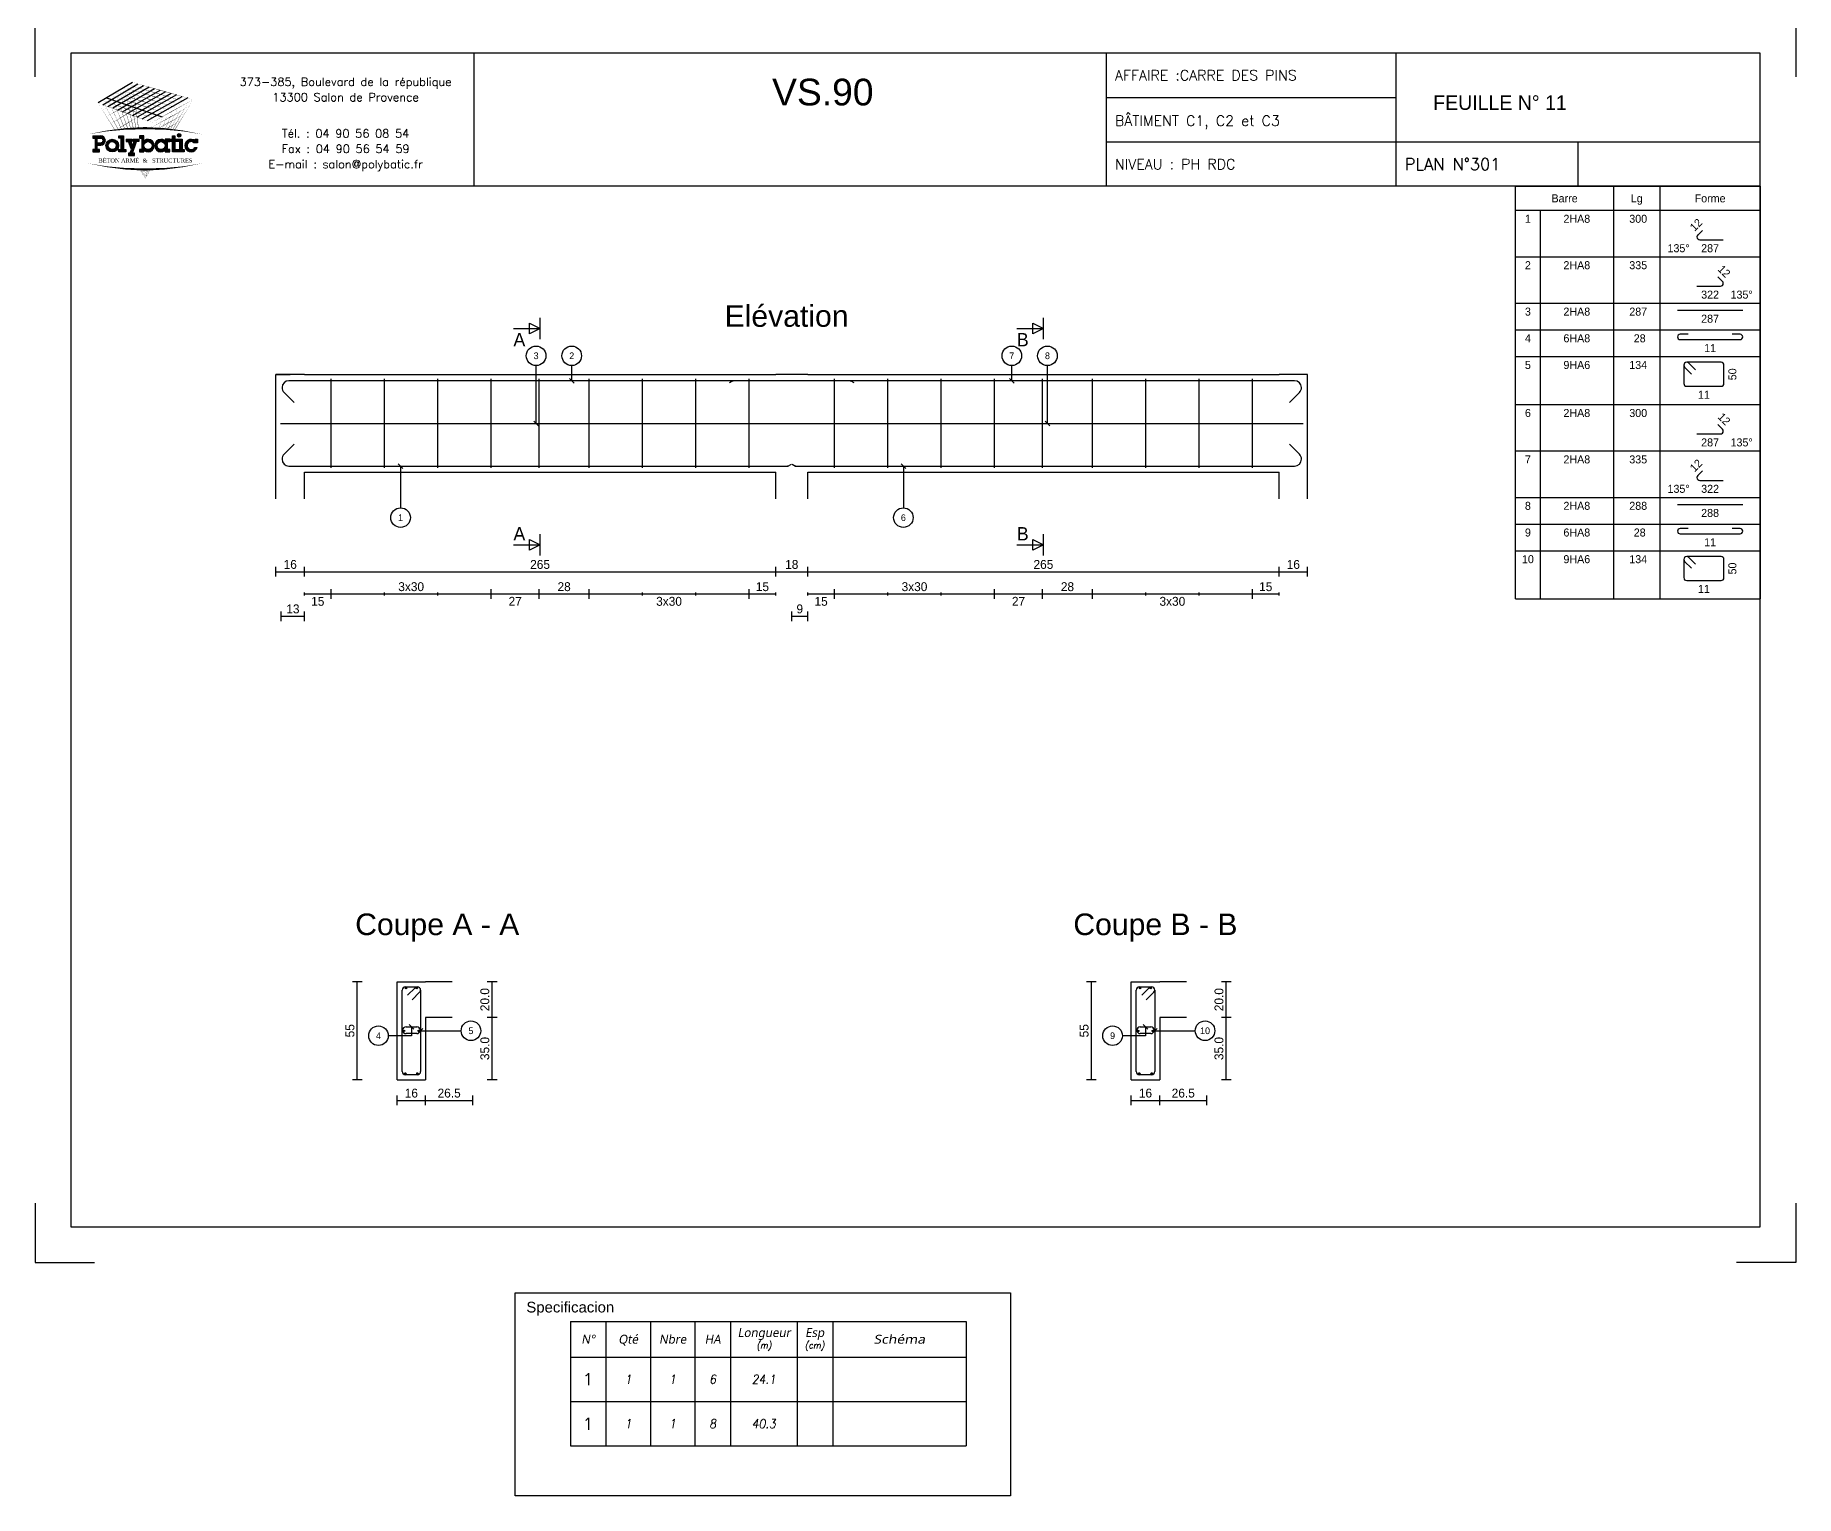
# Model space of a CAD drawing. Header units: metres. Extents: x -5618 to 118954, y -306 to 4637.
# Drawn here: x 2886 to 3876, y 63 to 884 of the extents above; entities that cross this region are included whole.
import ezdxf
from ezdxf.enums import TextEntityAlignment as Align

# ---------------------------------------------------------------- set-up
doc = ezdxf.new("R2010")
doc.units = ezdxf.units.M
for name, color, linetype in [('1', 7, 'Continuous'), ('104', 7, 'Continuous'), ('173', 7, 'Continuous'), ('5', 7, 'Continuous'), ('6', 7, 'Continuous'), ('7', 7, 'Continuous'), ('GO-FER-HA', 140, 'Continuous'), ('GO-TEXTE', 9, 'Continuous'), ('GO-TEXTE-FER', 3, 'Continuous')]:
    doc.layers.add(name, color=color, linetype=linetype)
doc.styles.add('ARIAL', font='ARIAL.TTF')
doc.styles.add('POLYBATIC', font='TIMES.TTF')
doc.styles.add('schéma', font='simplex.shx')
doc.styles.add('Tableau', font='romans.shx', dxfattribs={"width": 0.9, "oblique": 10})
doc.styles.add('Tableau2', font='trebuc.TTF', dxfattribs={"width": 0.9, "oblique": 10})

# ---------------------------------------------------------------- blocks, each defined once
blk = doc.blocks.new('A$C492E529B')
for color, points in [(140, [(1.413, 0.725, 1), (1.563, 0.725, 1)]), (256, [(-0.938, 0.7), (-1.138, 0.7), (-1.138, 0.6), (-1.038, 0.6), (-1.038, 0.1), (-1.138, 0.1), (-1.138, 0), (-0.838, 0), (-0.838, 0.1), (-0.938, 0.1)]), (256, [(-0.367, 0.45), (-0.268, 0.45), (-0.268, 0.55), (-0.523, 0.55), (-0.523, 0.45), (-0.473, 0.45), (-0.543, 0.253), (-0.612, 0.45), (-0.562, 0.45), (-0.562, 0.55), (-0.818, 0.55), (-0.818, 0.45), (-0.718, 0.45), (-0.595, 0.101), (-0.648, -0.05), (-0.718, -0.05), (-0.718, -0.15), (-0.468, -0.15), (-0.468, -0.05), (-0.543, -0.05)]), (256, [(1.393, 0.55), (1.292, 0.55), (1.292, 0.7), (1.193, 0.7), (1.193, 0.55), (1.093, 0.55), (1.093, 0.45), (1.193, 0.45), (1.193, 0), (1.393, 0), (1.393, 0.1), (1.292, 0.1), (1.292, 0.45), (1.393, 0.45)]), (256, [(1.613, 0.55), (1.413, 0.55), (1.413, 0.45), (1.513, 0.45), (1.513, 0.1), (1.413, 0.1), (1.413, 0), (1.712, 0), (1.712, 0.1), (1.613, 0.1)]), (256, [(2.13, 0.4), (2.283, 0.4), (2.283, 0.55), (2.183, 0.55), (2.183, 0.487, 3.359496), (2.272, 0.2), (2.166, 0.2, -3.125802)])]:
    blk.add_hatch(color=color).paths.add_polyline_path(points)
h = blk.add_hatch(color=256)
h.paths.add_polyline_path([(-1.983, 0.1), (-2.083, 0.1), (-2.083, 0.3), (-1.933, 0.3, 1), (-1.933, 0.7), (-2.283, 0.7), (-2.283, 0.6), (-2.183, 0.6), (-2.183, 0.1), (-2.283, 0.1), (-2.283, 0), (-1.983, 0)])
h.paths.add_polyline_path([(-2.083, 0.4), (-2.083, 0.6), (-1.933, 0.6, -1), (-1.933, 0.4)], flags=16)
h = blk.add_hatch(color=256)
h.paths.add_polyline_path([(-1.158, 0.275, 1), (-1.708, 0.275, 1)])
h.paths.add_polyline_path([(-1.608, 0.275, -1), (-1.258, 0.275, -1)], flags=16)
h = blk.add_hatch(color=256)
h.paths.add_polyline_path([(-0.047, 0.487), (-0.047, 0.7), (-0.248, 0.7), (-0.248, 0.6), (-0.147, 0.6), (-0.147, 0.1), (-0.248, 0.1), (-0.248, 0), (-0.047, 0), (-0.047, 0.063, 2.12132)])
h.paths.add_polyline_path([(-0.047, 0.275, -1), (0.303, 0.275, -1)], flags=16)
h = blk.add_hatch(color=256)
h.paths.add_polyline_path([(1.073, 0.1), (0.973, 0.1), (0.973, 0.45), (1.073, 0.45), (1.073, 0.55), (0.873, 0.55), (0.873, 0.487, 2.12132), (0.873, 0.063), (0.873, 0), (1.073, 0)])
h.paths.add_polyline_path([(0.523, 0.275, -1), (0.873, 0.275, -1)], flags=16)
for p, q in [((-0.595, 0.101), (-0.718, 0.45)), ((-0.648, -0.05), (-0.595, 0.101)), ((-0.543, 0.253), (-0.612, 0.45)), ((-0.543, -0.05), (-0.367, 0.45)), ((-0.543, 0.253), (-0.473, 0.45)), ((0.873, 0.55), (0.873, 0.487)), ((1.073, 0.55), (0.873, 0.55)), ((0.873, 0.063), (0.873, 0)), ((0.973, 0.1), (0.973, 0.45)), ((0.973, 0.45), (1.073, 0.45)), ((1.073, 0.1), (0.973, 0.1)), ((1.073, 0.45), (1.073, 0.55)), ((1.073, 0), (1.073, 0.1)), ((2.166, 0.2), (2.272, 0.2)), ((0.873, 0), (1.073, 0))]:
    blk.add_line(p, q)
for points in [[(-2.283, 0.7), (-1.933, 0.7)], [(-2.283, 0.7), (-2.283, 0.6), (-2.183, 0.6), (-2.183, 0.1), (-2.283, 0.1), (-2.283, 0), (-1.983, 0), (-1.983, 0.1), (-2.083, 0.1), (-2.083, 0.3), (-1.933, 0.3)], [(-2.083, 0.4), (-2.083, 0.6), (-1.933, 0.6)], [(-2.083, 0.4), (-1.933, 0.4)], [(-1.138, 0.7), (-0.938, 0.7), (-0.938, 0.1), (-0.838, 0.1), (-0.838, 0), (-1.138, 0), (-1.138, 0.1), (-1.038, 0.1), (-1.038, 0.6), (-1.138, 0.6), (-1.138, 0.7)], [(-0.818, 0.55), (-0.562, 0.55)], [(-0.818, 0.55), (-0.818, 0.45), (-0.718, 0.45)], [(-0.612, 0.45), (-0.562, 0.45), (-0.562, 0.55)], [(-0.523, 0.55), (-0.268, 0.55), (-0.268, 0.45), (-0.367, 0.45)], [(-0.473, 0.45), (-0.523, 0.45), (-0.523, 0.55)], [(-0.248, 0.7), (-0.248, 0.6), (-0.147, 0.6), (-0.147, 0.1), (-0.248, 0.1), (-0.248, 0), (-0.047, 0), (-0.047, 0.063)], [(-0.047, 0.487), (-0.047, 0.7), (-0.248, 0.7)], [(1.093, 0.55), (1.193, 0.55), (1.193, 0.7), (1.292, 0.7), (1.292, 0.55), (1.393, 0.55), (1.393, 0.45), (1.292, 0.45), (1.292, 0.1), (1.393, 0.1), (1.393, 0), (1.193, 0), (1.193, 0.45), (1.093, 0.45)], [(1.093, 0.45), (1.093, 0.55)], [(1.413, 0.45), (1.413, 0.55), (1.613, 0.55), (1.613, 0.1), (1.712, 0.1), (1.712, 0), (1.413, 0), (1.413, 0.1), (1.513, 0.1), (1.513, 0.45), (1.413, 0.45)], [(2.183, 0.487), (2.183, 0.55), (2.283, 0.55), (2.283, 0.4), (2.13, 0.4)], [(-0.648, -0.05), (-0.718, -0.05), (-0.718, -0.15), (-0.468, -0.15), (-0.468, -0.05), (-0.543, -0.05)]]:
    blk.add_lwpolyline(points)
at = {"color": 140}
blk.add_circle((1.488, 0.725), 0.075, dxfattribs=at)
for centre, radius in [((-1.433, 0.275), 0.275), ((-1.433, 0.275), 0.175), ((0.128, 0.275), 0.175), ((0.698, 0.275), 0.175)]:
    blk.add_circle(centre, radius)
for centre, radius, start, end in [((-1.933, 0.5), 0.2, 270, 90), ((-1.933, 0.5), 0.1, 270, 90), ((0.128, 0.275), 0.275, 230.4788, 129.5212), ((0.698, 0.275), 0.275, 50.4788, 309.5212), ((2.008, 0.275), 0.275, 50.4788, 344.17338), ((2.008, 0.275), 0.175, 45.58469, 334.62307)]:
    blk.add_arc(centre, radius, start, end)
blk = doc.blocks.new('POLYBATIC')
at = {"color": 140}
for p, q in [((-0.43, 3.281), (-1.602, 2.578)), ((-1.435, 2.518), (-0.241, 3.228)), ((-1.268, 2.457), (-0.053, 3.175)), ((0.135, 3.121), (-1.101, 2.397)), ((-0.934, 2.337), (0.323, 3.068)), ((-0.767, 2.276), (0.511, 3.015)), ((-1.309, 2.754), (0.586, 2.109)), ((0.7, 2.962), (-0.6, 2.216)), ((-0.433, 2.156), (0.888, 2.908)), ((1.076, 2.855), (-0.266, 2.095)), ((-0.099, 2.035), (1.264, 2.802)), ((1.452, 2.749), (0.067, 1.974))]:
    blk.add_line(p, q, dxfattribs=at)
for points in [[(-1.016, 2.93, 0.0156, 0, 0), (-0.43, 3.281, 0, 0, 0)], [(0.122, 2.71, 0.0156, 0, 0), (-0.869, 3.018, 0, 0, 0)], [(-0.491, 1.706, 0.0136, 0, 0), (-0.869, 3.018, 0, 0, 0)], [(-0.838, 2.873, 0.0156, 0, 0), (-0.241, 3.228, 0, 0, 0)], [(0.283, 2.803, 0.0156, 0, 0), (-0.723, 3.105, 0, 0, 0)], [(-0.398, 1.71, 0.014, 0, 0), (-0.723, 3.105, 0, 0, 0)], [(-0.661, 2.816, 0.0156, 0, 0), (-0.053, 3.175, 0, 0, 0)], [(0.444, 2.896, 0.0156, 0, 0), (-0.576, 3.193, 0, 0, 0)], [(-0.309, 1.714, 0.0145, 0, 0), (-0.576, 3.193, 0, 0, 0)], [(-0.483, 2.759, 0.0156, 0, 0), (0.135, 3.121, 0, 0, 0)], [(0.605, 2.988, 0.0156, 0, 0), (-0.43, 3.281, 0, 0, 0)], [(-0.225, 1.716, 0.0149, 0, 0), (-0.43, 3.281, 0, 0, 0)], [(-0.305, 2.702, 0.0156, 0, 0), (0.323, 3.068, 0, 0, 0)], [(-0.128, 2.646, 0.0156, 0, 0), (0.511, 3.015, 0, 0, 0)], [(-1.602, 2.578, 0, 0.0156, 0), (-1.016, 2.93, 0, 0, 0)], [(-0.684, 2.246, 0.0156, 0, 0), (-1.602, 2.578, 0, 0, 0)], [(-1.031, 1.66, 0.0111, 0, 0), (-1.602, 2.578, 0, 0, 0)], [(-1.456, 2.344, 0, 0.0156, 0), (-0.923, 2.663, 0, 0, 0)], [(-0.522, 2.339, 0.0156, 0, 0), (-1.455, 2.666, 0, 0, 0)], [(-0.913, 1.673, 0.0116, 0, 0), (-1.455, 2.666, 0, 0, 0)], [(-1.435, 2.518, 0, 0.0156, 0), (-0.838, 2.873, 0, 0, 0)], [(-1.31, 2.109, 0, 0.0156, 0), (-0.831, 2.397, 0, 0, 0)], [(-0.361, 2.432, 0.0156, 0, 0), (-1.309, 2.754, 0, 0, 0)], [(-0.8, 1.684, 0.0121, 0, 0), (-1.309, 2.754, 0, 0, 0)], [(-1.268, 2.457, 0, 0.0156, 0), (-0.661, 2.816, 0, 0, 0)], [(-0.2, 2.524, 0.0156, 0, 0), (-1.162, 2.842, 0, 0, 0)], [(-0.692, 1.693, 0.0126, 0, 0), (-1.162, 2.842, 0, 0, 0)], [(-1.101, 2.397, 0, 0.0156, 0), (-0.483, 2.759, 0, 0, 0)], [(-0.039, 2.617, 0.0156, 0, 0), (-1.016, 2.93, 0, 0, 0)], [(-0.589, 1.7, 0.0131, 0, 0), (-1.016, 2.93, 0, 0, 0)], [(-0.934, 2.337, 0, 0.0156, 0), (-0.305, 2.702, 0, 0, 0)], [(-0.391, 2.983, 0, 0.0156, 0), (-0.923, 2.663, 0, 0, 0)], [(-0.352, 2.685, 0, 0.0156, 0), (-0.831, 2.397, 0, 0, 0)], [(-0.767, 2.276, 0, 0.0156, 0), (-0.128, 2.646, 0, 0, 0)], [(-0.6, 2.216, 0, 0.0156, 0), (0.05, 2.589, 0, 0, 0)], [(-0.433, 2.156, 0, 0.0156, 0), (0.227, 2.532, 0, 0, 0)], [(0.586, 2.109, 0, 0.0156, 0), (-0.361, 2.432, 0, 0, 0)], [(-0.266, 2.095, 0, 0.0156, 0), (0.405, 2.475, 0, 0, 0)], [(0.762, 2.207, 0, 0.0156, 0), (-0.2, 2.524, 0, 0, 0)], [(-0.099, 2.035, 0, 0.0156, 0), (0.582, 2.418, 0, 0, 0)], [(0.937, 2.305, 0, 0.0156, 0), (-0.039, 2.617, 0, 0, 0)], [(0.05, 2.589, 0.0156, 0, 0), (0.7, 2.962, 0, 0, 0)], [(1.113, 2.402, 0, 0.0156, 0), (0.122, 2.71, 0, 0, 0)], [(0.227, 2.532, 0.0156, 0, 0), (0.888, 2.908, 0, 0, 0)], [(1.289, 2.5, 0, 0.0156, 0), (0.283, 2.803, 0, 0, 0)], [(0.405, 2.475, 0.0156, 0, 0), (1.076, 2.855, 0, 0, 0)], [(1.465, 2.598, 0, 0.0156, 0), (0.444, 2.896, 0, 0, 0)], [(0.582, 2.418, 0.0156, 0, 0), (1.264, 2.802, 0, 0, 0)], [(1.641, 2.695, 0, 0.0156, 0), (0.605, 2.988, 0, 0, 0)], [(0.76, 2.362, 0.0156, 0, 0), (1.452, 2.749, 0, 0, 0)], [(0.781, 1.685, 0.00933, 0, 0), (1.113, 2.402, 0, 0, 0)], [(0.852, 2.095, 0.0156, 0, 0), (1.491, 2.45, 0, 0, 0)], [(0.865, 1.678, 0.0103, 0, 0), (1.289, 2.5, 0, 0, 0)], [(0.937, 2.305, 0.0156, 0, 0), (1.641, 2.695, 0, 0, 0)], [(0.942, 1.67, 0.0112, 0, 0), (1.465, 2.598, 0, 0, 0)], [(1.012, 1.663, 0.012, 0, 0), (1.641, 2.695, 0, 0, 0)], [(-1.165, 1.875, 0, 0.0156, 0), (-0.739, 2.131, 0, 0, 0)], [(-1.019, 1.641, 0, 0.0156, 0), (-0.646, 1.864, 0, 0, 0)], [(-0.312, 2.386, 0, 0.0156, 0), (-0.739, 2.131, 0, 0, 0)], [(0.234, 1.914, 0, 0.0156, 0), (-0.684, 2.246, 0, 0, 0)], [(-0.273, 2.088, 0, 0.0156, 0), (-0.646, 1.864, 0, 0, 0)], [(0.41, 2.012, 0, 0.0156, 0), (-0.522, 2.339, 0, 0, 0)], [(0.067, 1.974, 0, 0.0156, 0), (0.76, 2.362, 0, 0, 0)], [(0.213, 1.74, 0, 0.0156, 0), (0.852, 2.095, 0, 0, 0)], [(0.21, 1.716, 0.00323, 0, 0), (0.234, 1.914, 0, 0, 0)], [(0.234, 1.914, 0, 0.0156, 0), (0.937, 2.305, 0, 0, 0)], [(0.349, 1.712, 0.00465, 0, 0), (0.41, 2.012, 0, 0, 0)], [(0.447, 1.708, 0.00693, 0.0156, 0), (0.767, 1.886, 0, 0, 0)], [(0.474, 1.706, 0.00597, 0, 0), (0.586, 2.109, 0, 0, 0)], [(0.587, 1.7, 0.00718, 0, 0), (0.762, 2.207, 0, 0, 0)], [(0.68, 1.675, 0.0156, 0, 0), (1.193, 1.96, 0, 0, 0)], [(0.689, 1.693, 0.0083, 0, 0), (0.937, 2.305, 0, 0, 0)], [(0.765, 1.884, 0.0156, 0, 0), (1.342, 2.205, 0, 0, 0)], [(-1.953, 1.508, 0, 0.0781, -0.053843), (0, 1.719, 0, 0, 0)], [(-0.234, 1.79, 0, 0.00638, 0), (-0.365, 1.711, 0, 0.00638, 0)], [(1.953, 1.508, 0, 0.0781, 0.053843), (0, 1.719, 0, 0, 0)], [(0.96, 1.668, 0.00293, 0, 0), (1.044, 1.715, 0, 0, 0)], [(-1.953, 0.523, 0, 0.0781, 0.053843), (0, 0.312, 0, 0, 0)], [(0, 0, 0, 0.00381, 0), (-0.195, 0.315, 0, 0.00381, 0)], [(0, 0, 0, 0.00368, 0), (-0.171, 0.314, 0, 0.00368, 0)], [(0, 0, 0, 0.00356, 0), (-0.149, 0.314, 0, 0.00356, 0)], [(0, 0, 0, 0.00345, 0), (-0.128, 0.313, 0, 0.00345, 0)], [(0, 0, 0, 0.00334, 0), (-0.109, 0.313, 0, 0.00334, 0)], [(0, 0, 0, 0.00324, 0), (-0.09, 0.313, 0, 0.00324, 0)], [(0, 0, 0, 0.00315, 0), (-0.073, 0.313, 0, 0.00315, 0)], [(0, 0, 0, 0.00306, 0), (-0.056, 0.313, 0, 0.00306, 0)], [(0, 0, 0, 0.00306, 0), (-0.056, 0.313, 0, 0.00306, 0)], [(0, 0, 0, 0.00298, 0), (-0.041, 0.313, 0, 0.00298, 0)], [(1.953, 0.523, 0, 0.0781, -0.053843), (0, 0.312, 0, 0, 0)], [(0, 0, 0, 0.0051, 0), (0.038, 0.313, 0, 0.0051, 0)], [(0, 0, 0, 0.00425, 0), (0.127, 0.313, 0, 0.00425, 0)], [(0, 0, 0, 0.00408, 0), (0.145, 0.314, 0, 0.00408, 0)], [(0, 0, 0, 0.00392, 0), (0.162, 0.314, 0, 0.00392, 0)], [(0, 0, 0, 0.00378, 0), (0.177, 0.314, 0, 0.00378, 0)], [(0, 0, 0, 0.00365, 0), (0.191, 0.315, 0, 0.00365, 0)], [(0, 0, 0, 0.00486, 0), (0.064, 0.313, 0, 0.00486, 0)], [(0, 0, 0, 0.00464, 0), (0.087, 0.313, 0, 0.00464, 0)], [(0, 0, 0, 0.00443, 0), (0.108, 0.313, 0, 0.00443, 0)]]:
    blk.add_lwpolyline(points, format="xyseb", dxfattribs=at)
at = {"color": 5, "xscale": 0.78125, "yscale": 0.78125, "zscale": 0.78125}
blk.add_blockref('A$C492E529B', (0, 0.91), dxfattribs=at)
at = {"lineweight": 60, "style": 'POLYBATIC'}
for s, p in [('BÉTON ARMÉ', (-1.587, 0.547)), ('STRUCTURES', (0.24, 0.547))]:
    blk.add_text(s, height=0.1406, dxfattribs=at).set_placement(p)
at = {"color": 140, "style": 'POLYBATIC'}
blk.add_text('&', height=0.141, dxfattribs=at).set_placement((0, 0.547), align=Align.CENTER)
blk = doc.blocks.new('Désignation')
at = {"layer": 'GO-TEXTE-FER'}
for p, q in [((0, 0.8), (8.9, 0.8)), ((0, 0.8), (0, 0)), ((0.8, 0.8), (0.8, 0)), ((1.8, 0.8), (1.8, 0)), ((2.8, 0.8), (2.8, 0)), ((3.6, 0.8), (3.6, 0)), ((5.1, 0.8), (5.1, 0)), ((5.9, 0.8), (5.9, 0)), ((8.9, 0.8), (8.9, 0)), ((0, 0), (8.9, 0))]:
    blk.add_line(p, q, dxfattribs=at)
at = {"layer": 'GO-TEXTE-FER', "style": 'Tableau2', "oblique": 10}
for s, p in [('N°', (0.4, 0.4)), ('Qté', (1.3, 0.4)), ('Nbre', (2.3, 0.4)), ('HA', (3.2, 0.4)), ('Longueur', (4.356, 0.55)), ('Esp', (5.494, 0.55))]:
    blk.add_text(s, height=0.2, dxfattribs=at).set_placement(p, align=Align.MIDDLE_CENTER)
at = {"layer": 'GO-TEXTE-FER', "style": 'Tableau2', "oblique": 10, "width": 1.2}
blk.add_text('Schéma', height=0.2, dxfattribs=at).set_placement((7.4, 0.4), align=Align.MIDDLE_CENTER)
at = {"layer": 'GO-TEXTE-FER', "color": 7, "style": 'Tableau', "oblique": 10, "width": 0.9}
for s, p in [('(m)', (4.356, 0.265)), ('(cm)', (5.494, 0.265))]:
    blk.add_text(s, height=0.15, dxfattribs=at).set_placement(p, align=Align.MIDDLE_CENTER)
blk = doc.blocks.new('Spécial')
at = {"layer": 'GO-TEXTE-FER'}
for p, q in [((0, 0), (0, -1)), ((0, 0), (8.9, 0)), ((0.8, 0), (0.8, -1)), ((1.8, 0), (1.8, -1)), ((2.8, 0), (2.8, -1)), ((3.6, 0), (3.6, -1)), ((5.1, 0), (5.1, -1)), ((5.9, 0), (5.9, -1)), ((8.9, 0), (8.9, -1)), ((0, -1), (8.9, -1))]:
    blk.add_line(p, q, dxfattribs=at)
at = {"layer": 'GO-TEXTE-FER', "style": 'Tableau2', "width": 0.9}
blk.add_attdef('NUMERO', text='', height=0.28, dxfattribs=at).set_placement((0.4, -0.5), align=Align.MIDDLE_CENTER)
at = {"layer": 'GO-TEXTE-FER', "style": 'Tableau', "oblique": 10, "width": 0.9}
for tag, p in [('QUANTITE', (1.3, -0.5)), ('NOMBRE', (2.3, -0.5)), ('NUANCE', (3.2, -0.5)), ('LONGUEUR', (4.35, -0.5)), ('ESPACEMENTS', (5.5, -0.5))]:
    blk.add_attdef(tag, text='', height=0.2, dxfattribs=at).set_placement(p, align=Align.MIDDLE_CENTER)

msp = doc.modelspace()

# ---------------------------------------------------------------- linework, layer by layer
for p, q in [((3488.1, 873.78), (3488.1, 798.84)), ((3651.07, 873.81), (3651.07, 798.84)), ((3488.1, 848.78), (3651.07, 848.78)), ((3488.1, 823.79), (3651.07, 823.79)), ((3651.07, 823.81), (3855.92, 823.81)), ((3753.41, 823.81), (3753.41, 798.84))]:
    msp.add_line(p, q)
for points in [[(2886.02, 860.45), (2886.02, 893.78), (2919.35, 893.78)], [(3842.59, 893.78), (3875.92, 893.78), (3875.92, 860.45)], [(3132.66, 873.78), (3132.67, 798.84)], [(3855.92, 798.84), (2906.02, 798.84)], [(2886.02, 227.18), (2886.02, 193.85), (2919.35, 193.85)], [(3875.92, 227.18), (3875.92, 193.85), (3842.59, 193.85)]]:
    msp.add_lwpolyline(points)
for points in [[(2906.02, 873.78), (2906.02, 213.85), (3855.92, 213.85), (3855.92, 873.78)], [(3155.89, 176.68), (3434.41, 176.68), (3434.41, 62.66), (3155.89, 62.66)]]:
    msp.add_lwpolyline(points, close=True)
at = {"layer": '1', "color": 1}
for points in [[(3023.9, 665.47), (3311.4, 665.47)], [(3311.4, 665.47), (3598.9, 665.47)], [(3031.6, 653.88), (3025.94, 648.22)], [(3596.86, 648.22), (3591.2, 653.88)], [(3024.8, 645.47), (3024.8, 645.47)], [(3598, 645.47), (3598, 645.47)], [(3028.7, 641.57), (3309.21, 641.57)], [(3309.21, 641.57), (3311.2, 642.71)], [(3311.6, 642.71), (3313.58, 641.57)], [(3313.58, 641.57), (3594.1, 641.57)], [(3092.61, 324.4), (3092.61, 324.4)], [(3094.51, 326.3), (3100.51, 326.3)], [(3099.51, 322.5), (3094.51, 322.5)], [(3100.51, 322.5), (3095.51, 322.5)], [(3102.41, 324.4), (3102.41, 324.4)], [(3505.38, 324.4), (3505.38, 324.4)], [(3507.28, 326.3), (3513.28, 326.3)], [(3512.28, 322.5), (3507.28, 322.5)], [(3513.28, 322.5), (3508.28, 322.5)], [(3515.18, 324.4), (3515.18, 324.4)]]:
    msp.add_lwpolyline(points, dxfattribs=at)
for centre in [(3093.41, 324), (3101.61, 324), (3506.18, 324), (3514.38, 324), (3094.11, 300.1), (3100.91, 300.1), (3506.88, 300.1), (3513.68, 300.1)]:
    msp.add_circle(centre, 0.4, dxfattribs=at)
for centre, radius, start, end in [((3028.7, 645.47), 3.9, 135, 180), ((3028.7, 645.47), 3.9, 180, 270), ((3594.1, 645.47), 3.9, 270, 0), ((3594.1, 645.47), 3.9, 0, 45), ((3094.51, 324.4), 1.9, 90, 180), ((3094.51, 324.4), 1.9, 180, 270), ((3100.51, 324.4), 1.9, 0, 90), ((3100.51, 324.4), 1.9, 270, 0), ((3507.28, 324.4), 1.9, 90, 180), ((3507.28, 324.4), 1.9, 180, 270), ((3513.28, 324.4), 1.9, 0, 90), ((3513.28, 324.4), 1.9, 270, 0)]:
    msp.add_arc(centre, radius, start, end, dxfattribs=at)
for p in [(3309.21, 641.57), (3313.58, 641.57)]:
    msp.add_point(p, dxfattribs=at)
at = {"layer": '104', "color": 104}
for points in [[(3169.9, 712.82), (3169.9, 724.82)], [(3452.9, 712.82), (3452.9, 724.82)], [(3154.9, 718.82), (3169.9, 718.82)], [(3437.9, 718.82), (3452.9, 718.82)], [(3154.9, 597.32), (3169.9, 597.32)], [(3169.9, 591.32), (3169.9, 603.32)], [(3437.9, 597.32), (3452.9, 597.32)], [(3452.9, 591.32), (3452.9, 603.32)]]:
    msp.add_lwpolyline(points, dxfattribs=at)
for points in [[(3169.9, 718.82), (3163.9, 715.82), (3163.9, 721.82), (3169.9, 718.82)], [(3452.9, 718.82), (3446.9, 715.82), (3446.9, 721.82), (3452.9, 718.82)], [(3169.9, 597.32), (3163.9, 594.32), (3163.9, 600.32), (3169.9, 597.32)], [(3452.9, 597.32), (3446.9, 594.32), (3446.9, 600.32), (3452.9, 597.32)]]:
    msp.add_lwpolyline(points, close=True, dxfattribs=at)
at = {"layer": '173', "color": 173}
for points in [[(3718.42, 566.97), (3718.42, 798.84), (3855.92, 798.84), (3855.92, 566.97)], [(3773.42, 798.84), (3773.42, 566.97)], [(3799.55, 798.84), (3799.55, 566.97)], [(3855.92, 785.34), (3718.42, 785.34)], [(3732.17, 785.34), (3732.17, 566.97)], [(3823.43, 774.08), (3820.82, 771.47)], [(3820.36, 770.37), (3820.36, 770.37)], [(3821.93, 768.8), (3835.11, 768.8)], [(3718.42, 759.25), (3855.92, 759.25)], [(3820.36, 742.71), (3833.55, 742.71)], [(3834.65, 745.38), (3832.05, 747.99)], [(3835.11, 744.27), (3835.11, 744.27)], [(3718.42, 733.16), (3855.92, 733.16)], [(3809.41, 729.16), (3846.06, 729.16)], [(3718.42, 718.16), (3855.92, 718.16)], [(3809.41, 714.16), (3809.41, 714.16)], [(3815.41, 715.66), (3810.91, 715.66)], [(3844.56, 715.66), (3840.06, 715.66)], [(3846.06, 714.16), (3846.06, 714.16)], [(3718.42, 703.16), (3855.92, 703.16)], [(3810.91, 712.66), (3844.56, 712.66)], [(3812.96, 698.29), (3812.96, 688.03)], [(3812.96, 698.29), (3812.96, 698.29)], [(3813.44, 697.14), (3817.25, 693.32)], [(3814.58, 699.91), (3814.58, 699.91)], [(3833.89, 699.91), (3814.58, 699.91)], [(3819.55, 695.61), (3815.73, 699.43)], [(3835.51, 688.03), (3835.51, 698.29)], [(3024.8, 685.67), (3024.8, 685.67)], [(3344.49, 689.57), (3028.7, 689.57)], [(3052.4, 640.57), (3052.4, 690.57)], [(3082.4, 640.57), (3082.4, 690.57)], [(3112.4, 640.57), (3112.4, 690.57)], [(3142.4, 640.57), (3142.4, 690.57)], [(3169.4, 640.57), (3169.4, 690.57)], [(3197.4, 640.57), (3197.4, 690.57)], [(3227.4, 640.57), (3227.4, 690.57)], [(3257.4, 640.57), (3257.4, 690.57)], [(3278.31, 689.57), (3276.32, 688.42)], [(3594.1, 689.57), (3278.31, 689.57)], [(3287.4, 640.57), (3287.4, 690.57)], [(3335.4, 640.57), (3335.4, 690.57)], [(3346.47, 688.42), (3344.49, 689.57)], [(3365.4, 640.57), (3365.4, 690.57)], [(3395.4, 640.57), (3395.4, 690.57)], [(3425.4, 640.57), (3425.4, 690.57)], [(3452.4, 640.57), (3452.4, 690.57)], [(3480.4, 640.57), (3480.4, 690.57)], [(3510.4, 640.57), (3510.4, 690.57)], [(3540.4, 640.57), (3540.4, 690.57)], [(3570.4, 640.57), (3570.4, 690.57)], [(3598, 685.67), (3598, 685.67)], [(3814.58, 686.41), (3833.89, 686.41)], [(3025.94, 682.91), (3031.6, 677.25)], [(3591.2, 677.25), (3596.86, 682.91)], [(3718.42, 676.16), (3855.92, 676.16)], [(3834.65, 662.29), (3832.05, 664.9)], [(3820.36, 659.62), (3833.55, 659.62)], [(3835.11, 661.18), (3835.11, 661.18)], [(3718.42, 650.06), (3855.92, 650.06)], [(3820.36, 635.09), (3820.36, 635.09)], [(3823.43, 638.8), (3820.82, 636.2)], [(3718.42, 623.97), (3855.92, 623.97)], [(3821.93, 633.52), (3835.11, 633.52)], [(3809.41, 619.97), (3846.06, 619.97)], [(3718.42, 608.97), (3855.92, 608.97)], [(3809.41, 604.97), (3809.41, 604.97)], [(3815.41, 606.47), (3810.91, 606.47)], [(3844.56, 606.47), (3840.06, 606.47)], [(3846.06, 604.97), (3846.06, 604.97)], [(3718.42, 593.97), (3855.92, 593.97)], [(3810.91, 603.47), (3844.56, 603.47)], [(3812.96, 589.1), (3812.96, 578.84)], [(3812.96, 589.1), (3812.96, 589.1)], [(3813.44, 587.96), (3817.25, 584.14)], [(3814.58, 590.72), (3814.58, 590.72)], [(3833.89, 590.72), (3814.58, 590.72)], [(3819.55, 586.43), (3815.73, 590.25)], [(3835.51, 578.84), (3835.51, 589.1)], [(3814.58, 577.22), (3833.89, 577.22)], [(3718.42, 566.97), (3855.92, 566.97)], [(3092.31, 301.2), (3092.31, 347)], [(3094.11, 348.8), (3100.91, 348.8)], [(3095.4, 344.03), (3099.64, 348.27)], [(3100.91, 348.8), (3100.91, 348.8)], [(3102.71, 347), (3102.71, 301.2)], [(3102.71, 347), (3102.71, 347)], [(3505.08, 301.2), (3505.08, 347)], [(3506.88, 348.8), (3513.68, 348.8)], [(3508.17, 344.03), (3512.41, 348.27)], [(3513.68, 348.8), (3513.68, 348.8)], [(3515.48, 347), (3515.48, 301.2)], [(3515.48, 347), (3515.48, 347)], [(3102.18, 345.73), (3097.94, 341.49)], [(3514.96, 345.73), (3510.71, 341.49)], [(3100.91, 299.4), (3094.11, 299.4)], [(3513.68, 299.4), (3506.88, 299.4)]]:
    msp.add_lwpolyline(points, dxfattribs=at)
for centre in [(3094.51, 348.1), (3100.51, 348.1), (3507.28, 348.1), (3513.28, 348.1)]:
    msp.add_circle(centre, 0.4, dxfattribs=at)
for centre, radius, start, end in [((3821.93, 770.37), 1.57, 135, 180), ((3821.93, 770.37), 1.57, 180, 270), ((3833.55, 744.27), 1.57, 270, 0), ((3833.55, 744.27), 1.57, 0, 45), ((3810.91, 714.16), 1.5, 90, 180), ((3810.91, 714.16), 1.5, 180, 270), ((3844.56, 714.16), 1.5, 0, 90), ((3844.56, 714.16), 1.5, 270, 0), ((3814.58, 698.29), 1.62, 90, 180), ((3814.58, 698.29), 1.62, 180, 225), ((3814.58, 698.29), 1.62, 45, 90), ((3833.89, 698.29), 1.62, 0, 90), ((3028.7, 685.67), 3.9, 90, 180), ((3028.7, 685.67), 3.9, 180, 225), ((3594.1, 685.67), 3.9, 0, 90), ((3594.1, 685.67), 3.9, 315, 0), ((3814.58, 688.03), 1.62, 180, 270), ((3833.89, 688.03), 1.62, 270, 0), ((3833.55, 661.18), 1.57, 270, 0), ((3833.55, 661.18), 1.57, 0, 45), ((3821.93, 635.09), 1.57, 135, 180), ((3821.93, 635.09), 1.57, 180, 270), ((3810.91, 604.97), 1.5, 90, 180), ((3810.91, 604.97), 1.5, 180, 270), ((3844.56, 604.97), 1.5, 0, 90), ((3844.56, 604.97), 1.5, 270, 0), ((3814.58, 589.1), 1.62, 90, 180), ((3814.58, 589.1), 1.62, 180, 225), ((3814.58, 589.1), 1.62, 45, 90), ((3833.89, 589.1), 1.62, 0, 90), ((3814.58, 578.84), 1.62, 180, 270), ((3833.89, 578.84), 1.62, 270, 0), ((3094.11, 347), 1.8, 90, 180), ((3100.91, 347), 1.8, 90, 135), ((3100.91, 347), 1.8, 0, 90), ((3100.91, 347), 1.8, 315, 0), ((3506.88, 347), 1.8, 90, 180), ((3513.68, 347), 1.8, 90, 135), ((3513.68, 347), 1.8, 0, 90), ((3513.68, 347), 1.8, 315, 0), ((3094.11, 301.2), 1.8, 180, 270), ((3100.91, 301.2), 1.8, 270, 0), ((3506.88, 301.2), 1.8, 180, 270), ((3513.68, 301.2), 1.8, 270, 0)]:
    msp.add_arc(centre, radius, start, end, dxfattribs=at)
for p in [(3278.31, 689.57), (3344.49, 689.57)]:
    msp.add_point(p, dxfattribs=at)
at = {"layer": '5', "color": 5}
for points in [[(3021.4, 579.4), (3021.4, 584.9)], [(3037.4, 579.4), (3037.4, 584.9)], [(3302.4, 579.4), (3302.4, 584.9)], [(3320.4, 579.4), (3320.4, 584.9)], [(3585.4, 579.4), (3585.4, 584.9)], [(3601.4, 579.4), (3601.4, 584.9)], [(3021.4, 582.15), (3037.4, 582.15)], [(3037.4, 582.15), (3302.4, 582.15)], [(3302.4, 582.15), (3320.4, 582.15)], [(3320.4, 582.15), (3585.4, 582.15)], [(3585.4, 582.15), (3601.4, 582.15)], [(3037.4, 568.73), (3037.4, 570.57)], [(3037.4, 569.65), (3052.4, 569.65)], [(3052.4, 566.9), (3052.4, 572.4)], [(3052.4, 568.73), (3052.4, 570.57)], [(3052.4, 569.65), (3082.4, 569.65)], [(3052.4, 569.65), (3142.4, 569.65)], [(3082.4, 568.73), (3082.4, 570.57)], [(3082.4, 569.65), (3112.4, 569.65)], [(3112.4, 568.73), (3112.4, 570.57)], [(3112.4, 569.65), (3142.4, 569.65)], [(3142.4, 566.9), (3142.4, 572.4)], [(3142.4, 568.73), (3142.4, 570.57)], [(3142.4, 569.65), (3169.4, 569.65)], [(3169.4, 566.9), (3169.4, 572.4)], [(3169.4, 568.73), (3169.4, 570.57)], [(3169.4, 569.65), (3197.4, 569.65)], [(3197.4, 566.9), (3197.4, 572.4)], [(3197.4, 568.73), (3197.4, 570.57)], [(3197.4, 569.65), (3227.4, 569.65)], [(3197.4, 569.65), (3287.4, 569.65)], [(3227.4, 568.73), (3227.4, 570.57)], [(3227.4, 569.65), (3257.4, 569.65)], [(3257.4, 568.73), (3257.4, 570.57)], [(3257.4, 569.65), (3287.4, 569.65)], [(3287.4, 566.9), (3287.4, 572.4)], [(3287.4, 568.73), (3287.4, 570.57)], [(3287.4, 569.65), (3302.4, 569.65)], [(3302.4, 568.73), (3302.4, 570.57)], [(3320.4, 568.73), (3320.4, 570.57)], [(3320.4, 569.65), (3335.4, 569.65)], [(3335.4, 566.9), (3335.4, 572.4)], [(3335.4, 568.73), (3335.4, 570.57)], [(3335.4, 569.65), (3365.4, 569.65)], [(3335.4, 569.65), (3425.4, 569.65)], [(3365.4, 568.73), (3365.4, 570.57)], [(3365.4, 569.65), (3395.4, 569.65)], [(3395.4, 568.73), (3395.4, 570.57)], [(3395.4, 569.65), (3425.4, 569.65)], [(3425.4, 566.9), (3425.4, 572.4)], [(3425.4, 568.73), (3425.4, 570.57)], [(3425.4, 569.65), (3452.4, 569.65)], [(3452.4, 566.9), (3452.4, 572.4)], [(3452.4, 568.73), (3452.4, 570.57)], [(3452.4, 569.65), (3480.4, 569.65)], [(3480.4, 566.9), (3480.4, 572.4)], [(3480.4, 568.73), (3480.4, 570.57)], [(3480.4, 569.65), (3510.4, 569.65)], [(3480.4, 569.65), (3570.4, 569.65)], [(3510.4, 568.73), (3510.4, 570.57)], [(3510.4, 569.65), (3540.4, 569.65)], [(3540.4, 568.73), (3540.4, 570.57)], [(3540.4, 569.65), (3570.4, 569.65)], [(3570.4, 566.9), (3570.4, 572.4)], [(3570.4, 568.73), (3570.4, 570.57)], [(3570.4, 569.65), (3585.4, 569.65)], [(3585.4, 568.73), (3585.4, 570.57)], [(3024.4, 554.4), (3024.4, 559.9)], [(3024.4, 557.15), (3037.4, 557.15)], [(3037.4, 554.4), (3037.4, 559.9)], [(3311.4, 554.4), (3311.4, 559.9)], [(3311.4, 557.15), (3320.4, 557.15)], [(3320.4, 554.4), (3320.4, 559.9)], [(3069.85, 351.6), (3064.35, 351.6)], [(3067.1, 296.6), (3067.1, 351.6)], [(3145.68, 351.6), (3140.18, 351.6)], [(3142.93, 331.6), (3142.93, 351.6)], [(3482.62, 351.6), (3477.12, 351.6)], [(3479.87, 296.6), (3479.87, 351.6)], [(3558.45, 351.6), (3552.95, 351.6)], [(3555.7, 331.6), (3555.7, 351.6)], [(3145.68, 331.6), (3140.18, 331.6)], [(3142.93, 296.6), (3142.93, 331.6)], [(3558.45, 331.6), (3552.95, 331.6)], [(3555.7, 296.6), (3555.7, 331.6)], [(3069.85, 296.6), (3064.35, 296.6)], [(3089.51, 282.19), (3089.51, 287.69)], [(3105.51, 282.19), (3105.51, 287.69)], [(3132.01, 282.19), (3132.01, 287.69)], [(3145.68, 296.6), (3140.18, 296.6)], [(3482.62, 296.6), (3477.12, 296.6)], [(3502.28, 282.19), (3502.28, 287.69)], [(3518.28, 282.19), (3518.28, 287.69)], [(3544.78, 282.19), (3544.78, 287.69)], [(3558.45, 296.6), (3552.95, 296.6)], [(3089.51, 284.94), (3105.51, 284.94)], [(3105.51, 284.94), (3132.01, 284.94)], [(3502.28, 284.94), (3518.28, 284.94)], [(3518.28, 284.94), (3544.78, 284.94)]]:
    msp.add_lwpolyline(points, dxfattribs=at)
at = {"layer": '6', "color": 6}
for points in [[(3167.65, 665.47), (3167.65, 698.07)], [(3187.68, 689.57), (3187.68, 698.07)], [(3435.11, 689.57), (3435.11, 698.07)], [(3455.15, 665.47), (3455.15, 698.07)], [(3186.36, 690.89), (3189.01, 688.24)], [(3433.79, 690.89), (3436.44, 688.24)], [(3166.32, 666.79), (3168.97, 664.14)], [(3453.82, 666.79), (3456.47, 664.14)], [(3092.77, 640.24), (3090.12, 642.89)], [(3091.44, 641.57), (3091.44, 618.07)], [(3375.47, 640.24), (3372.82, 642.89)], [(3374.14, 641.57), (3374.14, 618.07)], [(3098.84, 324.98), (3096.19, 327.63)], [(3511.61, 324.98), (3508.96, 327.63)], [(3097.51, 321.3), (3084.51, 321.3)], [(3097.51, 326.3), (3097.51, 321.3)], [(3104.04, 325.43), (3101.39, 322.78)], [(3102.71, 324.1), (3125.51, 324.1)], [(3510.28, 321.3), (3497.28, 321.3)], [(3510.28, 326.3), (3510.28, 321.3)], [(3516.81, 325.43), (3514.16, 322.78)], [(3515.48, 324.1), (3538.28, 324.1)]]:
    msp.add_lwpolyline(points, dxfattribs=at)
for centre in [(3167.65, 703.57), (3187.68, 703.57), (3435.11, 703.57), (3455.15, 703.57), (3091.44, 612.57), (3374.14, 612.57), (3079.01, 321.3), (3131.01, 324.1), (3491.78, 321.3), (3543.78, 324.1)]:
    msp.add_circle(centre, 5.5, dxfattribs=at)
at = {"layer": '7', "color": 7}
for points in [[(3037.4, 693.07), (3021.4, 693.07)], [(3021.4, 623.07), (3021.4, 693.07)], [(3021.4, 693.07), (3029.4, 693.07)], [(3037.4, 693.07), (3302.4, 693.07)], [(3320.4, 693.07), (3302.4, 693.07)], [(3320.4, 693.07), (3585.4, 693.07)], [(3601.4, 693.07), (3585.4, 693.07)], [(3601.4, 693.07), (3593.4, 693.07)], [(3601.4, 623.07), (3601.4, 693.07)], [(3021.4, 623.07), (3021.4, 638.07)], [(3037.4, 638.07), (3302.4, 638.07)], [(3037.4, 623.07), (3037.4, 638.07)], [(3302.4, 623.07), (3302.4, 638.07)], [(3320.4, 638.07), (3585.4, 638.07)], [(3320.4, 623.07), (3320.4, 638.07)], [(3585.4, 623.07), (3585.4, 638.07)], [(3601.4, 623.07), (3601.4, 638.07)], [(3089.51, 351.6), (3105.51, 351.6)], [(3089.51, 296.6), (3089.51, 351.6)], [(3120.51, 351.6), (3105.51, 351.6)], [(3502.28, 351.6), (3518.28, 351.6)], [(3502.28, 296.6), (3502.28, 351.6)], [(3533.28, 351.6), (3518.28, 351.6)], [(3120.51, 331.6), (3105.51, 331.6)], [(3105.51, 331.6), (3105.51, 296.6)], [(3533.28, 331.6), (3518.28, 331.6)], [(3518.28, 331.6), (3518.28, 296.6)], [(3089.51, 296.6), (3105.51, 296.6)], [(3502.28, 296.6), (3518.28, 296.6)]]:
    msp.add_lwpolyline(points, dxfattribs=at)

# ---------------------------------------------------------------- block references
at = {"xscale": 16.49835000000894, "yscale": 16.49834999989253, "zscale": 16.49835000000003}
msp.add_blockref('POLYBATIC', (2947.79, 803.16), dxfattribs=at)
at = {"layer": 'GO-FER-HA', "xscale": 25, "yscale": 25, "zscale": 25}
msp.add_blockref('Désignation', (3186.93, 140.67), dxfattribs=at)
at = {"layer": 'GO-FER-HA', "xscale": 24.99585865624249, "yscale": 24.99585865560221, "zscale": 24.9958586556}
for p, values in [((3186.93, 140.67), {'NUMERO': '1', 'QUANTITE': '1', 'NOMBRE': '1', 'NUANCE': '6', 'LONGUEUR': '24.1'}), ((3186.93, 115.67), {'NUMERO': '1', 'QUANTITE': '1', 'NOMBRE': '1', 'NUANCE': '8', 'LONGUEUR': '40.3'})]:
    msp.add_blockref('Spécial', p, dxfattribs=at).add_auto_attribs(values)

# ---------------------------------------------------------------- texts
for s, height, style, p in [('AFFAIRE :CARRE DES PINS', 5.8328, 'schéma', (3493.1, 858.37)), ('VS.90', 15, 'ARIAL', (3300.32, 844.34)), ('BÂTIMENT C1, C2 et C3', 5.8328, 'schéma', (3493.1, 832.81)), ('NIVEAU : PH RDC', 5.8328, 'schéma', (3493.1, 808.37)), ('PLAN N°301', 6.666, 'schéma', (3656.07, 807.96))]:
    msp.add_text(s, height=height, dxfattribs=dict(style=style)).set_placement(p)
at = {"style": 'schéma'}
for s, p in [('373-385, Boulevard de la république', (3060.54, 855.25)), ('13300 Salon de Provence', (3060.54, 846.62)), ('Tél. : 04 90 56 08 54', (3060.54, 826.23)), ('Fax : 04 90 56 54 59', (3060.54, 817.6)), ('E-mail : salon@polybatic.fr', (3060.54, 808.97))]:
    msp.add_text(s, height=4.6662, dxfattribs=at).set_placement(p, align=Align.CENTER)
at = {"linetype": 'ByBlock', "lineweight": -3, "ltscale": 4.5}
msp.add_text('FEUILLE N° 11', height=8.2, dxfattribs=at).set_placement((3672.07, 841.81))
at = {"style": 'ARIAL'}
for s, height, p in [('Elévation', 12.129, (3308.47, 725.94)), ('Coupe A - A', 12.1293, (3112.07, 383.95)), ('Coupe B - B', 12.1293, (3515.86, 383.95))]:
    msp.add_text(s, height=height, dxfattribs=at).set_placement(p, align=Align.MIDDLE_CENTER)
at = {"layer": '104', "color": 104}
for s, p in [('A', (3154.9, 716.37)), ('B', (3437.9, 716.37))]:
    msp.add_text(s, height=7.5, dxfattribs=at).set_placement(p, align=Align.TOP_LEFT)
for s, p in [('A', (3154.9, 599.76)), ('B', (3437.9, 599.76))]:
    msp.add_text(s, height=7.5, dxfattribs=at).set_placement(p)
at = {"layer": '173', "color": 173}
for s, p in [('Barre', (3745.92, 792.09)), ('Lg', (3786.49, 792.09)), ('Forme', (3827.74, 792.09))]:
    msp.add_text(s, height=4.5, dxfattribs=at).set_placement(p, align=Align.MIDDLE_CENTER)
for s, p in [('1', (3725.3, 782.84)), ('2HA8', (3752.8, 782.84)), (' 300', (3786.49, 782.84)), ('287', (3827.74, 766.3)), ('2', (3725.3, 756.75)), ('2HA8', (3752.8, 756.75)), (' 335', (3786.49, 756.75)), ('322', (3827.74, 740.21)), ('3', (3725.3, 730.66)), ('2HA8', (3752.8, 730.66)), (' 287', (3786.49, 730.66)), ('287', (3827.74, 726.66)), ('4', (3725.3, 715.66)), ('6HA8', (3752.8, 715.66)), ('  28', (3786.49, 715.66)), ('11', (3827.74, 710.16)), ('5', (3725.3, 700.66)), ('9HA6', (3752.8, 700.66)), (' 134', (3786.49, 700.66)), ('11', (3824.24, 683.91)), ('6', (3725.3, 673.66)), ('2HA8', (3752.8, 673.66)), (' 300', (3786.49, 673.66)), ('287', (3827.74, 657.12)), ('7', (3725.3, 647.56)), ('2HA8', (3752.8, 647.56)), (' 335', (3786.49, 647.56)), ('322', (3827.74, 631.02)), ('8', (3725.3, 621.47)), ('2HA8', (3752.8, 621.47)), (' 288', (3786.49, 621.47)), ('288', (3827.74, 617.47)), ('9', (3725.3, 606.47)), ('6HA8', (3752.8, 606.47)), ('  28', (3786.49, 606.47)), ('11', (3827.74, 600.97)), ('10', (3725.3, 591.47)), ('9HA6', (3752.8, 591.47)), (' 134', (3786.49, 591.47)), ('11', (3824.24, 574.72))]:
    msp.add_text(s, height=4.5, dxfattribs=at).set_placement(p, align=Align.TOP_CENTER)
for p in [(3819.05, 773.24), (3819.05, 637.96)]:
    msp.add_text('12', height=4.5, rotation=45, dxfattribs=at).set_placement(p)
for p in [(3816.24, 766.3), (3816.24, 631.02)]:
    msp.add_text('135°', height=4.5, dxfattribs=at).set_placement(p, align=Align.TOP_RIGHT)
for p in [(3836.42, 747.15), (3836.42, 664.06)]:
    msp.add_text('12', height=4.5, rotation=315, dxfattribs=at).set_placement(p, align=Align.RIGHT)
for p in [(3839.24, 740.21), (3839.24, 657.12)]:
    msp.add_text('135°', height=4.5, dxfattribs=at).set_placement(p, align=Align.TOP_LEFT)
for p in [(3838.01, 693.16), (3838.01, 583.97)]:
    msp.add_text('50', height=4.5, rotation=90, dxfattribs=at).set_placement(p, align=Align.TOP_CENTER)
at = {"layer": '5', "color": 5}
for s, p in [('16', (3029.4, 583.77)), ('265', (3169.9, 583.77)), ('18', (3311.4, 583.77)), ('265', (3452.9, 583.77)), ('16', (3593.4, 583.77)), ('3x30', (3097.4, 571.27)), ('28', (3183.4, 571.27)), ('15', (3294.9, 571.27)), ('3x30', (3380.4, 571.27)), ('28', (3466.4, 571.27)), ('15', (3577.9, 571.27)), ('13', (3030.9, 558.77)), ('9', (3315.9, 558.77)), ('16', (3097.51, 286.56)), ('26.5', (3118.76, 286.56)), ('16', (3510.28, 286.56)), ('26.5', (3531.53, 286.56))]:
    msp.add_text(s, height=5, dxfattribs=at).set_placement(p, align=Align.CENTER)
for s, p in [('15', (3044.9, 568.03)), ('27', (3155.9, 568.03)), ('3x30', (3242.4, 568.03)), ('15', (3327.9, 568.03)), ('27', (3438.9, 568.03)), ('3x30', (3525.4, 568.03))]:
    msp.add_text(s, height=5, dxfattribs=at).set_placement(p, align=Align.TOP_CENTER)
for s, p in [('20.0', (3141.31, 341.6)), ('20.0', (3554.08, 341.6)), ('55', (3065.47, 324.1)), ('55', (3478.25, 324.1)), ('35.0', (3141.31, 314.1)), ('35.0', (3554.08, 314.1))]:
    msp.add_text(s, height=5, rotation=90, dxfattribs=at).set_placement(p, align=Align.CENTER)
at = {"layer": '6', "color": 6}
for s, p in [('3', (3167.65, 703.57)), ('2', (3187.68, 703.57)), ('7', (3435.11, 703.57)), ('8', (3455.15, 703.57)), ('1', (3091.44, 612.57)), ('6', (3374.14, 612.57)), ('4', (3079.01, 321.3)), ('5', (3131.01, 324.1)), ('9', (3491.78, 321.3)), ('10', (3543.78, 324.1))]:
    msp.add_text(s, height=3.75, dxfattribs=at).set_placement(p, align=Align.MIDDLE_CENTER)
at = {"layer": 'GO-TEXTE', "lineweight": -3, "style": 'ARIAL'}
msp.add_text('Specificacion', height=6, dxfattribs=at).set_placement((3162.17, 165.72))

doc.saveas('drawing.dxf')
